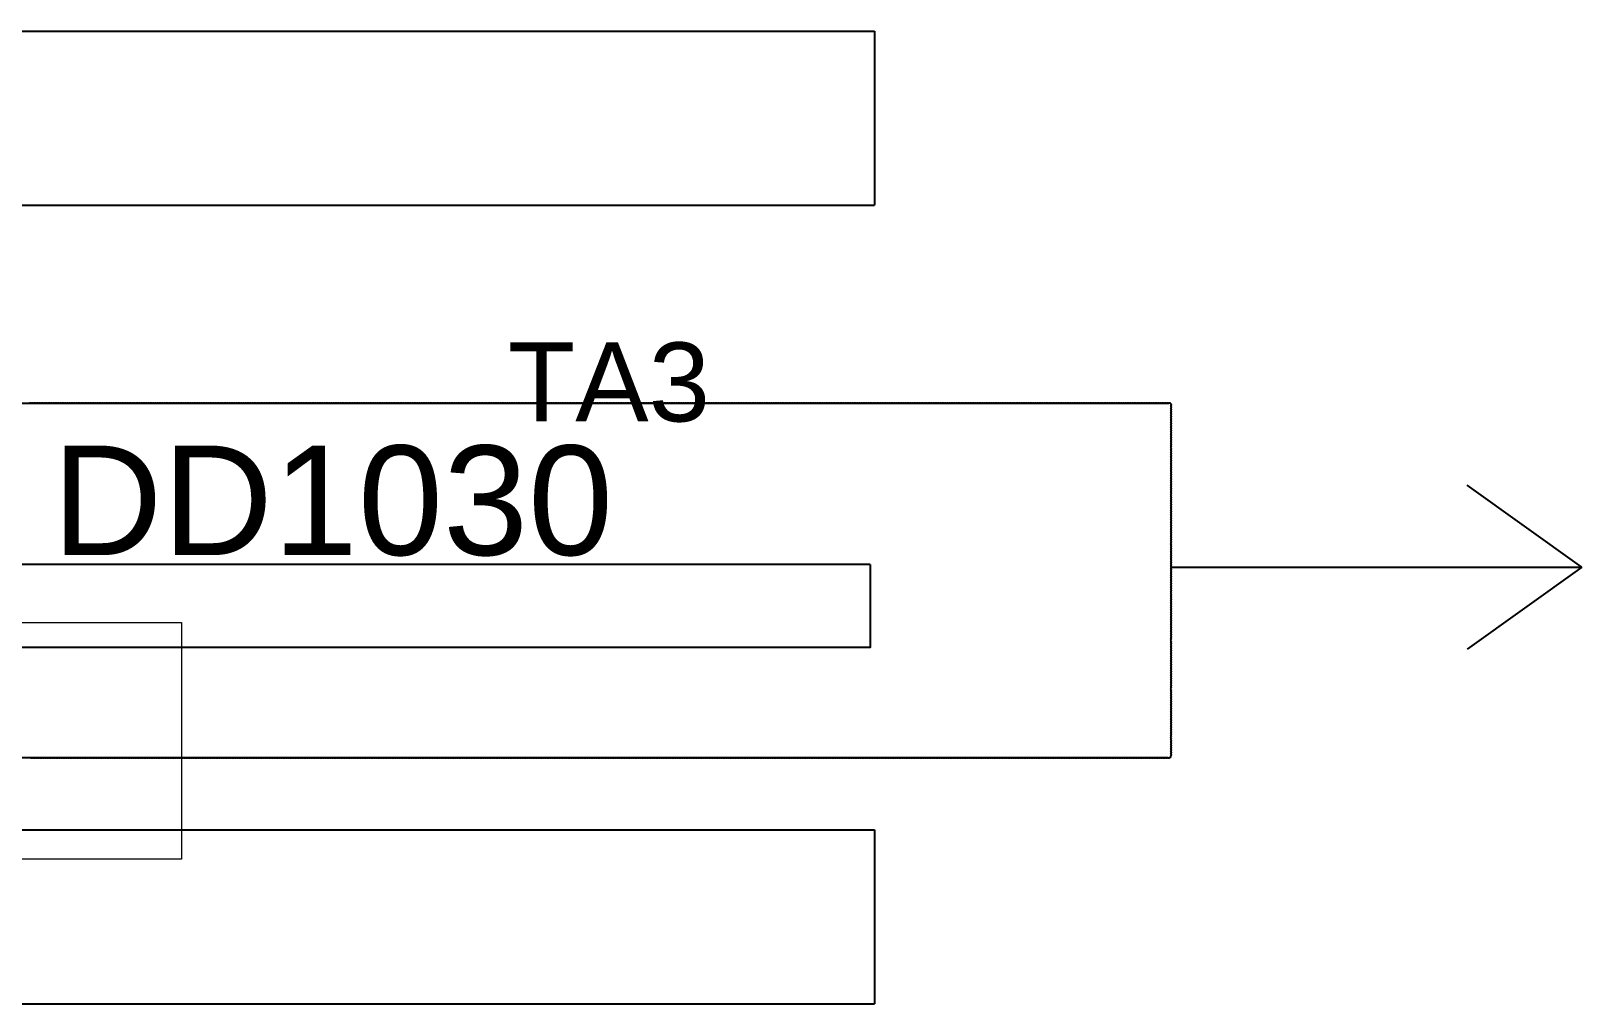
# Model space of a CAD drawing. Header units: millimetres. Extents: x 697 to 6293, y 537 to 2635.
# Drawn here: x 3801.8 to 4136.7, y 763.7 to 973.7 of the extents above; entities that cross this region are included whole.
import ezdxf
from ezdxf.enums import TextEntityAlignment as Align

# ---------------------------------------------------------------- set-up
doc = ezdxf.new("R2010")
doc.units = ezdxf.units.MM
doc.styles.get("Standard").update_dxf_attribs({"font": 'arial.ttf'})

# ---------------------------------------------------------------- blocks, each defined once
blk = doc.blocks.new('DD20313612')
at = {"color": 0, "linetype": 'Continuous', "lineweight": 0}
for p, q in [((0.4175, 0.164, 0.012), (0.4175, 0.129, 0.012)), ((0.4875, 0.164, 0.012), (0.4175, 0.164, 0.012)), ((0.4875, 0.129, 0.012), (0.4875, 0.164, 0.012)), ((0.4175, 0.129, 0.012), (0.4875, 0.129, 0.012)), ((0.595, 0.1065, 0.012), (0.31, 0.1065, 0.012)), ((0.31, 0.1065, 0.012), (0.31, 0.0165, 0.012)), ((0.595, 0.0165, 0.012), (0.595, 0.1065, 0.012)), ((0.31, 0.0165, 0.012), (0.595, 0.0165, 0.012))]:
    blk.add_line(p, q, dxfattribs=at)
for centre, start, end in [((0.411, 0.1465, 0.012), 0, 180), ((0.494, 0.1465, 0.012), 0, 180), ((0.411, 0.1465, 0.012), 180, 0), ((0.494, 0.1465, 0.012), 180, 0)]:
    blk.add_arc(centre, 0.00159, start, end, dxfattribs=at)
blk.add_attdef('A', text='', height=0.03).set_placement((0.14835, 0.19784, 0.015), align=Align.MIDDLE_CENTER)

msp = doc.modelspace()

# ---------------------------------------------------------------- linework, layer by layer
at = {"color": 6}
for p, q in [((3515.81, 973.66, 795065.39), (3983.95, 973.66, 795065.39)), ((3983.95, 973.66, 795065.39), (3983.95, 936.12, 795065.39)), ((3515.81, 936.12, 795065.39), (3983.95, 936.12, 795065.39)), ((3515.81, 801.28, 795065.39), (3983.95, 801.28, 795065.39)), ((3983.95, 801.28, 795065.39), (3983.95, 763.74, 795065.39)), ((3515.81, 763.74, 795065.39), (3983.95, 763.74, 795065.39))]:
    msp.add_line(p, q, dxfattribs=at)
for p, q in [((4047.35, 893.26), (2914.14, 893.26)), ((2914.14, 816.94), (4047.35, 816.94))]:
    msp.add_line(p, q)
at = {"color": 3}
for p, q in [((4136.68, 857.98), (4111.86, 875.68)), ((4048.04, 857.98), (4136.68, 857.98)), ((4136.68, 857.98), (4111.86, 840.28))]:
    msp.add_line(p, q, dxfattribs=at)
msp.add_lwpolyline([(3801.69, 816.94, 0.520567), (3802.19, 816.94, 0.520567), (3802.69, 816.94, 0.520567), (3803.19, 816.94, 0.520567), (3803.69, 816.94, 0.520567), (3804.19, 816.94, 0.520567), (3804.69, 816.94, 0.520567), (3805.19, 816.94, 0.520567), (3805.69, 816.94, 0.520567), (3806.19, 816.94, 0.520567), (3806.69, 816.94, 0.520567), (3807.19, 816.94, 0.520567), (3807.69, 816.94, 0.520567), (3808.19, 816.94, 0.520567), (3808.69, 816.94, 0.520567), (3809.19, 816.94, 0.520567), (3809.69, 816.94, 0.520567), (3810.19, 816.94, 0.520567), (3810.69, 816.94, 0.520567), (3811.19, 816.94, 0.520567), (3811.69, 816.94, 0.520567), (3812.19, 816.94, 0.520567), (3812.69, 816.94, 0.520567), (3813.19, 816.94, 0.520567), (3813.69, 816.94, 0.520567), (3814.19, 816.94, 0.520567), (3814.69, 816.94, 0.520567), (3815.19, 816.94, 0.520567), (3815.69, 816.94, 0.520567), (3816.19, 816.94, 0.520567), (3816.69, 816.94, 0.520567), (3817.19, 816.94, 0.520567), (3817.69, 816.94, 0.520567), (3818.19, 816.94, 0.520567), (3818.69, 816.94, 0.520567), (3819.19, 816.94, 0.520567), (3819.69, 816.94, 0.520567), (3820.19, 816.94, 0.520567), (3820.69, 816.94, 0.520567), (3821.19, 816.94, 0.520567), (3821.69, 816.94, 0.520567), (3822.19, 816.94, 0.520567), (3822.69, 816.94, 0.520567), (3823.19, 816.94, 0.520567), (3823.69, 816.94, 0.520567), (3824.19, 816.94, 0.520567), (3824.69, 816.94, 0.520567), (3825.19, 816.94, 0.520567), (3825.69, 816.94, 0.520567), (3826.19, 816.94, 0.520567), (3826.69, 816.94, 0.520567), (3827.19, 816.94, 0.520567), (3827.69, 816.94, 0.520567), (3828.19, 816.94, 0.520567), (3828.69, 816.94, 0.520567), (3829.19, 816.94, 0.520567), (3829.69, 816.94, 0.520567), (3830.19, 816.94, 0.520567), (3830.69, 816.94, 0.520567), (3831.19, 816.94, 0.520567), (3831.69, 816.94, 0.520567), (3832.19, 816.94, 0.520567), (3832.69, 816.94, 0.520567), (3833.19, 816.94, 0.520567), (3833.69, 816.94, 0.520567), (3834.19, 816.94, 0.520567), (3834.69, 816.94, 0.520567), (3835.19, 816.94, 0.520567), (3835.69, 816.94, 0.520567), (3836.19, 816.94, 0.520567), (3836.69, 816.94, 0.520567), (3837.19, 816.94, 0.520567), (3837.69, 816.94, 0.520567), (3838.19, 816.94, 0.520567), (3838.69, 816.94, 0.520567), (3839.19, 816.94, 0.520567), (3839.69, 816.94, 0.520567), (3840.19, 816.94, 0.520567), (3840.69, 816.94, 0.520567), (3841.19, 816.94, 0.520567), (3841.69, 816.94, 0.520567), (3842.19, 816.94, 0.520567), (3842.69, 816.94, 0.520567), (3843.19, 816.94, 0.520567), (3843.69, 816.94, 0.520567), (3844.19, 816.94, 0.520567), (3844.69, 816.94, 0.520567), (3845.19, 816.94, 0.520567), (3845.69, 816.94, 0.520567), (3846.19, 816.94, 0.520567), (3846.69, 816.94, 0.520567), (3847.19, 816.94, 0.520567), (3847.69, 816.94, 0.520567), (3848.19, 816.94, 0.520567), (3848.69, 816.94, 0.520567), (3849.19, 816.94, 0.520567), (3849.69, 816.94, 0.520567), (3850.19, 816.94, 0.520567), (3850.69, 816.94, 0.520567), (3851.19, 816.94, 0.520567), (3851.69, 816.94, 0.520567), (3852.19, 816.94, 0.520567), (3852.69, 816.94, 0.520567), (3853.19, 816.94, 0.520567), (3853.69, 816.94, 0.520567), (3854.19, 816.94, 0.520567), (3854.69, 816.94, 0.520567), (3855.19, 816.94, 0.520567), (3855.69, 816.94, 0.520567), (3856.19, 816.94, 0.520567), (3856.69, 816.94, 0.520567), (3857.19, 816.94, 0.520567), (3857.69, 816.94, 0.520567), (3858.19, 816.94, 0.520567), (3858.69, 816.94, 0.520567), (3859.19, 816.94, 0.520567), (3859.69, 816.94, 0.520567), (3860.19, 816.94, 0.520567), (3860.69, 816.94, 0.520567), (3861.19, 816.94, 0.520567), (3861.69, 816.94, 0.520567), (3862.19, 816.94, 0.520567), (3862.69, 816.94, 0.520567), (3863.19, 816.94, 0.520567), (3863.69, 816.94, 0.520567), (3864.19, 816.94, 0.520567), (3864.69, 816.94, 0.520567), (3865.19, 816.94, 0.520567), (3865.69, 816.94, 0.520567), (3866.19, 816.94, 0.520567), (3866.69, 816.94, 0.520567), (3867.19, 816.94, 0.520567), (3867.69, 816.94, 0.520567), (3868.19, 816.94, 0.520567), (3868.69, 816.94, 0.520567), (3869.19, 816.94, 0.520567), (3869.69, 816.94, 0.520567), (3870.19, 816.94, 0.520567), (3870.69, 816.94, 0.520567), (3871.19, 816.94, 0.520567), (3871.69, 816.94, 0.520567), (3872.19, 816.94, 0.520567), (3872.69, 816.94, 0.520567), (3873.19, 816.94, 0.520567), (3873.69, 816.94, 0.520567), (3874.19, 816.94, 0.520567), (3874.69, 816.94, 0.520567), (3875.19, 816.94, 0.520567), (3875.69, 816.94, 0.520567), (3876.19, 816.94, 0.520567), (3876.69, 816.94, 0.520567), (3877.19, 816.94, 0.520567), (3877.69, 816.94, 0.520567), (3878.19, 816.94, 0.520567), (3878.69, 816.94, 0.520567), (3879.19, 816.94, 0.520567), (3879.69, 816.94, 0.520567), (3880.19, 816.94, 0.520567), (3880.69, 816.94, 0.520567), (3881.19, 816.94, 0.520567), (3881.69, 816.94, 0.520567), (3882.19, 816.94, 0.520567), (3882.69, 816.94, 0.520567), (3883.19, 816.94, 0.520567), (3883.69, 816.94, 0.520567), (3884.19, 816.94, 0.520567), (3884.69, 816.94, 0.520567), (3885.19, 816.94, 0.520567), (3885.69, 816.94, 0.520567), (3886.19, 816.94, 0.520567), (3886.69, 816.94, 0.520567), (3887.19, 816.94, 0.520567), (3887.69, 816.94, 0.520567), (3888.19, 816.94, 0.520567), (3888.69, 816.94, 0.520567), (3889.19, 816.94, 0.520567), (3889.69, 816.94, 0.520567), (3890.19, 816.94, 0.520567), (3890.69, 816.94, 0.520567), (3891.19, 816.94, 0.520567), (3891.69, 816.94, 0.520567), (3892.19, 816.94, 0.520567), (3892.69, 816.94, 0.520567), (3893.19, 816.94, 0.520567), (3893.69, 816.94, 0.520567), (3894.19, 816.94, 0.520567), (3894.69, 816.94, 0.520567), (3895.19, 816.94, 0.520567), (3895.69, 816.94, 0.520567), (3896.19, 816.94, 0.520567), (3896.69, 816.94, 0.520567), (3897.19, 816.94, 0.520567), (3897.69, 816.94, 0.520567), (3898.19, 816.94, 0.520567), (3898.69, 816.94, 0.520567), (3899.19, 816.94, 0.520567), (3899.69, 816.94, 0.520567), (3900.19, 816.94, 0.520567), (3900.69, 816.94, 0.520567), (3901.19, 816.94, 0.520567), (3901.69, 816.94, 0.520567), (3902.19, 816.94, 0.520567), (3902.69, 816.94, 0.520567), (3903.19, 816.94, 0.520567), (3903.69, 816.94, 0.520567), (3904.19, 816.94, 0.520567), (3904.69, 816.94, 0.520567), (3905.19, 816.94, 0.520567), (3905.69, 816.94, 0.520567), (3906.19, 816.94, 0.520567), (3906.69, 816.94, 0.520567), (3907.19, 816.94, 0.520567), (3907.69, 816.94, 0.520567), (3908.19, 816.94, 0.520567), (3908.69, 816.94, 0.520567), (3909.19, 816.94, 0.520567), (3909.69, 816.94, 0.520567), (3910.19, 816.94, 0.520567), (3910.69, 816.94, 0.520567), (3911.19, 816.94, 0.520567), (3911.69, 816.94, 0.520567), (3912.19, 816.94, 0.520567), (3912.69, 816.94, 0.520567), (3913.19, 816.94, 0.520567), (3913.69, 816.94, 0.520567), (3914.19, 816.94, 0.520567), (3914.69, 816.94, 0.520567), (3915.19, 816.94, 0.520567), (3915.69, 816.94, 0.520567), (3916.19, 816.94, 0.520567), (3916.69, 816.94, 0.520567), (3917.19, 816.94, 0.520567), (3917.69, 816.94, 0.520567), (3918.19, 816.94, 0.520567), (3918.69, 816.94, 0.520567), (3919.19, 816.94, 0.520567), (3919.69, 816.94, 0.520567), (3920.19, 816.94, 0.520567), (3920.69, 816.94, 0.520567), (3921.19, 816.94, 0.520567), (3921.69, 816.94, 0.520567), (3922.19, 816.94, 0.520567), (3922.69, 816.94, 0.520567), (3923.19, 816.94, 0.520567), (3923.69, 816.94, 0.520567), (3924.19, 816.94, 0.520567), (3924.69, 816.94, 0.520567), (3925.19, 816.94, 0.520567), (3925.69, 816.94, 0.520567), (3926.19, 816.94, 0.520567), (3926.69, 816.94, 0.520567), (3927.19, 816.94, 0.520567), (3927.69, 816.94, 0.520567), (3928.19, 816.94, 0.520567), (3928.69, 816.94, 0.520567), (3929.19, 816.94, 0.520567), (3929.69, 816.94, 0.520567), (3930.19, 816.94, 0.520567), (3930.69, 816.94, 0.520567), (3931.19, 816.94, 0.520567), (3931.69, 816.94, 0.520567), (3932.19, 816.94, 0.520567), (3932.69, 816.94, 0.520567), (3933.19, 816.94, 0.520567), (3933.69, 816.94, 0.520567), (3934.19, 816.94, 0.520567), (3934.69, 816.94, 0.520567), (3935.19, 816.94, 0.520567), (3935.69, 816.94, 0.520567), (3936.19, 816.94, 0.520567), (3936.69, 816.94, 0.520567), (3937.19, 816.94, 0.520567), (3937.69, 816.94, 0.520567), (3938.19, 816.94, 0.520567), (3938.69, 816.94, 0.520567), (3939.19, 816.94, 0.520567), (3939.69, 816.94, 0.520567), (3940.19, 816.94, 0.520567), (3940.69, 816.94, 0.520567), (3941.19, 816.94, 0.520567), (3941.69, 816.94, 0.520567), (3942.19, 816.94, 0.520567), (3942.69, 816.94, 0.520567), (3943.19, 816.94, 0.520567), (3943.69, 816.94, 0.520567), (3944.19, 816.94, 0.520567), (3944.69, 816.94, 0.520567), (3945.19, 816.94, 0.520567), (3945.69, 816.94, 0.520567), (3946.19, 816.94, 0.520567), (3946.69, 816.94, 0.520567), (3947.19, 816.94, 0.520567), (3947.69, 816.94, 0.520567), (3948.19, 816.94, 0.520567), (3948.69, 816.94, 0.520567), (3949.19, 816.94, 0.520567), (3949.69, 816.94, 0.520567), (3950.19, 816.94, 0.520567), (3950.69, 816.94, 0.520567), (3951.19, 816.94, 0.520567), (3951.69, 816.94, 0.520567), (3952.19, 816.94, 0.520567), (3952.69, 816.94, 0.520567), (3953.19, 816.94, 0.520567), (3953.69, 816.94, 0.520567), (3954.19, 816.94, 0.520567), (3954.69, 816.94, 0.520567), (3955.19, 816.94, 0.520567), (3955.69, 816.94, 0.520567), (3956.19, 816.94, 0.520567), (3956.69, 816.94, 0.520567), (3957.19, 816.94, 0.520567), (3957.69, 816.94, 0.520567), (3958.19, 816.94, 0.520567), (3958.69, 816.94, 0.520567), (3959.19, 816.94, 0.520567), (3959.69, 816.94, 0.520567), (3960.19, 816.94, 0.520567), (3960.69, 816.94, 0.520567), (3961.19, 816.94, 0.520567), (3961.69, 816.94, 0.520567), (3962.19, 816.94, 0.520567), (3962.69, 816.94, 0.520567), (3963.19, 816.94, 0.520567), (3963.69, 816.94, 0.520567), (3964.19, 816.94, 0.520567), (3964.69, 816.94, 0.520567), (3965.19, 816.94, 0.520567), (3965.69, 816.94, 0.520567), (3966.19, 816.94, 0.520567), (3966.69, 816.94, 0.520567), (3967.19, 816.94, 0.520567), (3967.69, 816.94, 0.520567), (3968.19, 816.94, 0.520567), (3968.69, 816.94, 0.520567), (3969.19, 816.94, 0.520567), (3969.69, 816.94, 0.520567), (3970.19, 816.94, 0.520567), (3970.69, 816.94, 0.520567), (3971.19, 816.94, 0.520567), (3971.69, 816.94, 0.520567), (3972.19, 816.94, 0.520567), (3972.69, 816.94, 0.520567), (3973.19, 816.94, 0.520567), (3973.69, 816.94, 0.520567), (3974.19, 816.94, 0.520567), (3974.69, 816.94, 0.520567), (3975.19, 816.94, 0.520567), (3975.69, 816.94, 0.520567), (3976.19, 816.94, 0.520567), (3976.69, 816.94, 0.520567), (3977.19, 816.94, 0.520567), (3977.69, 816.94, 0.520567), (3978.19, 816.94, 0.520567), (3978.69, 816.94, 0.520567), (3979.19, 816.94, 0.520567), (3979.69, 816.94, 0.520567), (3980.19, 816.94, 0.520567), (3980.69, 816.94, 0.520567), (3981.19, 816.94, 0.520567), (3981.69, 816.94, 0.520567), (3982.19, 816.94, 0.520567), (3982.69, 816.94, 0.520567), (3983.19, 816.94, 0.520567), (3983.69, 816.94, 0.520567), (3984.19, 816.94, 0.520567), (3984.69, 816.94, 0.520567), (3985.19, 816.94, 0.520567), (3985.69, 816.94, 0.520567), (3986.19, 816.94, 0.520567), (3986.69, 816.94, 0.520567), (3987.19, 816.94, 0.520567), (3987.69, 816.94, 0.520567), (3988.19, 816.94, 0.520567), (3988.69, 816.94, 0.520567), (3989.19, 816.94, 0.520567), (3989.69, 816.94, 0.520567), (3990.19, 816.94, 0.520567), (3990.69, 816.94, 0.520567), (3991.19, 816.94, 0.520567), (3991.69, 816.94, 0.520567), (3992.19, 816.94, 0.520567), (3992.69, 816.94, 0.520567), (3993.19, 816.94, 0.520567), (3993.69, 816.94, 0.520567), (3994.19, 816.94, 0.520567), (3994.69, 816.94, 0.520567), (3995.19, 816.94, 0.520567), (3995.69, 816.94, 0.520567), (3996.19, 816.94, 0.520567), (3996.69, 816.94, 0.520567), (3997.19, 816.94, 0.520567), (3997.69, 816.94, 0.520567), (3998.19, 816.94, 0.520567), (3998.69, 816.94, 0.520567), (3999.19, 816.94, 0.520567), (3999.69, 816.94, 0.520567), (4000.19, 816.94, 0.520567), (4000.69, 816.94, 0.520567), (4001.19, 816.94, 0.520567), (4001.69, 816.94, 0.520567), (4002.19, 816.94, 0.520567), (4002.69, 816.94, 0.520567), (4003.19, 816.94, 0.520567), (4003.69, 816.94, 0.520567), (4004.19, 816.94, 0.520567), (4004.69, 816.94, 0.520567), (4005.19, 816.94, 0.520567), (4005.69, 816.94, 0.520567), (4006.19, 816.94, 0.520567), (4006.69, 816.94, 0.520567), (4007.19, 816.94, 0.520567), (4007.69, 816.94, 0.520567), (4008.19, 816.94, 0.520567), (4008.69, 816.94, 0.520567), (4009.19, 816.94, 0.520567), (4009.69, 816.94, 0.520567), (4010.19, 816.94, 0.520567), (4010.69, 816.94, 0.520567), (4011.19, 816.94, 0.520567), (4011.69, 816.94, 0.520567), (4012.19, 816.94, 0.520567), (4012.69, 816.94, 0.520567), (4013.19, 816.94, 0.520567), (4013.69, 816.94, 0.520567), (4014.19, 816.94, 0.520567), (4014.69, 816.94, 0.520567), (4015.19, 816.94, 0.520567), (4015.69, 816.94, 0.520567), (4016.19, 816.94, 0.520567), (4016.69, 816.94, 0.520567), (4017.19, 816.94, 0.520567), (4017.69, 816.94, 0.520567), (4018.19, 816.94, 0.520567), (4018.69, 816.94, 0.520567), (4019.19, 816.94, 0.520567), (4019.69, 816.94, 0.520567), (4020.19, 816.94, 0.520567), (4020.69, 816.94, 0.520567), (4021.19, 816.94, 0.520567), (4021.69, 816.94, 0.520567), (4022.19, 816.94, 0.520567), (4022.69, 816.94, 0.520567), (4023.19, 816.94, 0.520567), (4023.69, 816.94, 0.520567), (4024.19, 816.94, 0.520567), (4024.69, 816.94, 0.520567), (4025.19, 816.94, 0.520567), (4025.69, 816.94, 0.520567), (4026.19, 816.94, 0.520567), (4026.69, 816.94, 0.520567), (4027.19, 816.94, 0.520567), (4027.69, 816.94, 0.520567), (4028.19, 816.94, 0.520567), (4028.69, 816.94, 0.520567), (4029.19, 816.94, 0.520567), (4029.69, 816.94, 0.520567), (4030.19, 816.94, 0.520567), (4030.69, 816.94, 0.520567), (4031.19, 816.94, 0.520567), (4031.69, 816.94, 0.520567), (4032.19, 816.94, 0.520567), (4032.69, 816.94, 0.520567), (4033.19, 816.94, 0.520567), (4033.69, 816.94, 0.520567), (4034.19, 816.94, 0.520567), (4034.69, 816.94, 0.520567), (4035.19, 816.94, 0.520567), (4035.69, 816.94, 0.520567), (4036.19, 816.94, 0.520567), (4036.69, 816.94, 0.520567), (4037.19, 816.94, 0.520567), (4037.69, 816.94, 0.520567), (4038.19, 816.94, 0.520567), (4038.69, 816.94, 0.520567), (4039.19, 816.94, 0.520567), (4039.69, 816.94, 0.520567), (4040.19, 816.94, 0.520567), (4040.69, 816.94, 0.520567), (4041.19, 816.94, 0.520567), (4041.69, 816.94, 0.520567), (4042.19, 816.94, 0.520567), (4042.69, 816.94, 0.520567), (4043.19, 816.94, 0.520567), (4043.69, 816.94, 0.520567), (4044.19, 816.94, 0.520567), (4044.69, 816.94, 0.520567), (4045.19, 816.94, 0.520567), (4045.69, 816.94, 0.520567), (4046.19, 816.94, 0.520567), (4046.69, 816.94, 0.520567), (4047.19, 816.94, 0.520567), (4047.69, 816.94, 0.520567), (4047.91, 817.23, 0.520567), (4047.91, 817.73, 0.520567), (4047.91, 818.23, 0.520567), (4047.91, 818.73, 0.520567), (4047.91, 819.23, 0.520567), (4047.91, 819.73, 0.520567), (4047.91, 820.23, 0.520567), (4047.91, 820.73, 0.520567), (4047.91, 821.23, 0.520567), (4047.91, 821.73, 0.520567), (4047.91, 822.23, 0.520567), (4047.91, 822.73, 0.520567), (4047.91, 823.23, 0.520567), (4047.91, 823.73, 0.520567), (4047.91, 824.23, 0.520567), (4047.91, 824.73, 0.520567), (4047.91, 825.23, 0.520567), (4047.91, 825.73, 0.520567), (4047.91, 826.23, 0.520567), (4047.91, 826.73, 0.520567), (4047.91, 827.23, 0.520567), (4047.91, 827.73, 0.520567), (4047.91, 828.23, 0.520567), (4047.91, 828.73, 0.520567), (4047.91, 829.23, 0.520567), (4047.91, 829.73, 0.520567), (4047.91, 830.23, 0.520567), (4047.91, 830.73, 0.520567), (4047.91, 831.23, 0.520567), (4047.91, 831.73, 0.520567), (4047.91, 832.23, 0.520567), (4047.91, 832.73, 0.520567), (4047.91, 833.23, 0.520567), (4047.91, 833.73, 0.520567), (4047.91, 834.23, 0.520567), (4047.91, 834.73, 0.520567), (4047.91, 835.23, 0.520567), (4047.91, 835.73, 0.520567), (4047.91, 836.23, 0.520567), (4047.91, 836.73, 0.520567), (4047.91, 837.23, 0.520567), (4047.91, 837.73, 0.520567), (4047.91, 838.23, 0.520567), (4047.91, 838.73, 0.520567), (4047.91, 839.23, 0.520567), (4047.91, 839.73, 0.520567), (4047.91, 840.23, 0.520567), (4047.91, 840.73, 0.520567), (4047.91, 841.23, 0.520567), (4047.91, 841.73, 0.520567), (4047.91, 842.23, 0.520567), (4047.91, 842.73, 0.520567), (4047.91, 843.23, 0.520567), (4047.91, 843.73, 0.520567), (4047.91, 844.23, 0.520567), (4047.91, 844.73, 0.520567), (4047.91, 845.23, 0.520567), (4047.91, 845.73, 0.520567), (4047.91, 846.23, 0.520567), (4047.91, 846.73, 0.520567), (4047.91, 847.23, 0.520567), (4047.91, 847.73, 0.520567), (4047.91, 848.23, 0.520567), (4047.91, 848.73, 0.520567), (4047.91, 849.23, 0.520567), (4047.91, 849.73, 0.520567), (4047.91, 850.23, 0.520567), (4047.91, 850.73, 0.520567), (4047.91, 851.23, 0.520567), (4047.91, 851.73, 0.520567), (4047.91, 852.23, 0.520567), (4047.91, 852.73, 0.520567), (4047.91, 853.23, 0.520567), (4047.91, 853.73, 0.520567), (4047.91, 854.23, 0.520567), (4047.91, 854.73, 0.520567), (4047.91, 855.23, 0.520567), (4047.91, 855.73, 0.520567), (4047.91, 856.23, 0.520567), (4047.91, 856.73, 0.520567), (4047.91, 857.23, 0.520567), (4047.91, 857.73, 0.520567), (4047.91, 858.23, 0.520567), (4047.91, 858.73, 0.520567), (4047.91, 859.23, 0.520567), (4047.91, 859.73, 0.520567), (4047.91, 860.23, 0.520567), (4047.91, 860.73, 0.520567), (4047.91, 861.23, 0.520567), (4047.91, 861.73, 0.520567), (4047.91, 862.23, 0.520567), (4047.91, 862.73, 0.520567), (4047.91, 863.23, 0.520567), (4047.91, 863.73, 0.520567), (4047.91, 864.23, 0.520567), (4047.91, 864.73, 0.520567), (4047.91, 865.23, 0.520567), (4047.91, 865.73, 0.520567), (4047.91, 866.23, 0.520567), (4047.91, 866.73, 0.520567), (4047.91, 867.23, 0.520567), (4047.91, 867.73, 0.520567), (4047.91, 868.23, 0.520567), (4047.91, 868.73, 0.520567), (4047.91, 869.23, 0.520567), (4047.91, 869.73, 0.520567), (4047.91, 870.23, 0.520567), (4047.91, 870.73, 0.520567), (4047.91, 871.23, 0.520567), (4047.91, 871.73, 0.520567), (4047.91, 872.23, 0.520567), (4047.91, 872.73, 0.520567), (4047.91, 873.23, 0.520567), (4047.91, 873.73, 0.520567), (4047.91, 874.23, 0.520567), (4047.91, 874.73, 0.520567), (4047.91, 875.23, 0.520567), (4047.91, 875.73, 0.520567), (4047.91, 876.23, 0.520567), (4047.91, 876.73, 0.520567), (4047.91, 877.23, 0.520567), (4047.91, 877.73, 0.520567), (4047.91, 878.23, 0.520567), (4047.91, 878.73, 0.520567), (4047.91, 879.23, 0.520567), (4047.91, 879.73, 0.520567), (4047.91, 880.23, 0.520567), (4047.91, 880.73, 0.520567), (4047.91, 881.23, 0.520567), (4047.91, 881.73, 0.520567), (4047.91, 882.23, 0.520567), (4047.91, 882.73, 0.520567), (4047.91, 883.23, 0.520567), (4047.91, 883.73, 0.520567), (4047.91, 884.23, 0.520567), (4047.91, 884.73, 0.520567), (4047.91, 885.23, 0.520567), (4047.91, 885.73, 0.520567), (4047.91, 886.23, 0.520567), (4047.91, 886.73, 0.520567), (4047.91, 887.23, 0.520567), (4047.91, 887.73, 0.520567), (4047.91, 888.23, 0.520567), (4047.91, 888.73, 0.520567), (4047.91, 889.23, 0.520567), (4047.91, 889.73, 0.520567), (4047.91, 890.23, 0.520567), (4047.91, 890.73, 0.520567), (4047.91, 891.23, 0.520567), (4047.91, 891.73, 0.520567), (4047.91, 892.23, 0.520567), (4047.91, 892.73, 0.520567), (4047.91, 893.23, 0.520567), (4047.44, 893.26, 0.520567), (4046.94, 893.26, 0.520567), (4046.44, 893.26, 0.520567), (4045.94, 893.26, 0.520567), (4045.44, 893.26, 0.520567), (4044.94, 893.26, 0.520567), (4044.44, 893.26, 0.520567), (4043.94, 893.26, 0.520567), (4043.44, 893.26, 0.520567), (4042.94, 893.26, 0.520567), (4042.44, 893.26, 0.520567), (4041.94, 893.26, 0.520567), (4041.44, 893.26, 0.520567), (4040.94, 893.26, 0.520567), (4040.44, 893.26, 0.520567), (4039.94, 893.26, 0.520567), (4039.44, 893.26, 0.520567), (4038.94, 893.26, 0.520567), (4038.44, 893.26, 0.520567), (4037.94, 893.26, 0.520567), (4037.44, 893.26, 0.520567), (4036.94, 893.26, 0.520567), (4036.44, 893.26, 0.520567), (4035.94, 893.26, 0.520567), (4035.44, 893.26, 0.520567), (4034.94, 893.26, 0.520567), (4034.44, 893.26, 0.520567), (4033.94, 893.26, 0.520567), (4033.44, 893.26, 0.520567), (4032.94, 893.26, 0.520567), (4032.44, 893.26, 0.520567), (4031.94, 893.26, 0.520567), (4031.44, 893.26, 0.520567), (4030.94, 893.26, 0.520567), (4030.44, 893.26, 0.520567), (4029.94, 893.26, 0.520567), (4029.44, 893.26, 0.520567), (4028.94, 893.26, 0.520567), (4028.44, 893.26, 0.520567), (4027.94, 893.26, 0.520567), (4027.44, 893.26, 0.520567), (4026.94, 893.26, 0.520567), (4026.44, 893.26, 0.520567), (4025.94, 893.26, 0.520567), (4025.44, 893.26, 0.520567), (4024.94, 893.26, 0.520567), (4024.44, 893.26, 0.520567), (4023.94, 893.26, 0.520567), (4023.44, 893.26, 0.520567), (4022.94, 893.26, 0.520567), (4022.44, 893.26, 0.520567), (4021.94, 893.26, 0.520567), (4021.44, 893.26, 0.520567), (4020.94, 893.26, 0.520567), (4020.44, 893.26, 0.520567), (4019.94, 893.26, 0.520567), (4019.44, 893.26, 0.520567), (4018.94, 893.26, 0.520567), (4018.44, 893.26, 0.520567), (4017.94, 893.26, 0.520567), (4017.44, 893.26, 0.520567), (4016.94, 893.26, 0.520567), (4016.44, 893.26, 0.520567), (4015.94, 893.26, 0.520567), (4015.44, 893.26, 0.520567), (4014.94, 893.26, 0.520567), (4014.44, 893.26, 0.520567), (4013.94, 893.26, 0.520567), (4013.44, 893.26, 0.520567), (4012.94, 893.26, 0.520567), (4012.44, 893.26, 0.520567), (4011.94, 893.26, 0.520567), (4011.44, 893.26, 0.520567), (4010.94, 893.26, 0.520567), (4010.44, 893.26, 0.520567), (4009.94, 893.26, 0.520567), (4009.44, 893.26, 0.520567), (4008.94, 893.26, 0.520567), (4008.44, 893.26, 0.520567), (4007.94, 893.26, 0.520567), (4007.44, 893.26, 0.520567), (4006.94, 893.26, 0.520567), (4006.44, 893.26, 0.520567), (4005.94, 893.26, 0.520567), (4005.44, 893.26, 0.520567), (4004.94, 893.26, 0.520567), (4004.44, 893.26, 0.520567), (4003.94, 893.26, 0.520567), (4003.44, 893.26, 0.520567), (4002.94, 893.26, 0.520567), (4002.44, 893.26, 0.520567), (4001.94, 893.26, 0.520567), (4001.44, 893.26, 0.520567), (4000.94, 893.26, 0.520567), (4000.44, 893.26, 0.520567), (3999.94, 893.26, 0.520567), (3999.44, 893.26, 0.520567), (3998.94, 893.26, 0.520567), (3998.44, 893.26, 0.520567), (3997.94, 893.26, 0.520567), (3997.44, 893.26, 0.520567), (3996.94, 893.26, 0.520567), (3996.44, 893.26, 0.520567), (3995.94, 893.26, 0.520567), (3995.44, 893.26, 0.520567), (3994.94, 893.26, 0.520567), (3994.44, 893.26, 0.520567), (3993.94, 893.26, 0.520567), (3993.44, 893.26, 0.520567), (3992.94, 893.26, 0.520567), (3992.44, 893.26, 0.520567), (3991.94, 893.26, 0.520567), (3991.44, 893.26, 0.520567), (3990.94, 893.26, 0.520567), (3990.44, 893.26, 0.520567), (3989.94, 893.26, 0.520567), (3989.44, 893.26, 0.520567), (3988.94, 893.26, 0.520567), (3988.44, 893.26, 0.520567), (3987.94, 893.26, 0.520567), (3987.44, 893.26, 0.520567), (3986.94, 893.26, 0.520567), (3986.44, 893.26, 0.520567), (3985.94, 893.26, 0.520567), (3985.44, 893.26, 0.520567), (3984.94, 893.26, 0.520567), (3984.44, 893.26, 0.520567), (3983.94, 893.26, 0.520567), (3983.44, 893.26, 0.520567), (3982.94, 893.26, 0.520567), (3982.44, 893.26, 0.520567), (3981.94, 893.26, 0.520567), (3981.44, 893.26, 0.520567), (3980.94, 893.26, 0.520567), (3980.44, 893.26, 0.520567), (3979.94, 893.26, 0.520567), (3979.44, 893.26, 0.520567), (3978.94, 893.26, 0.520567), (3978.44, 893.26, 0.520567), (3977.94, 893.26, 0.520567), (3977.44, 893.26, 0.520567), (3976.94, 893.26, 0.520567), (3976.44, 893.26, 0.520567), (3975.94, 893.26, 0.520567), (3975.44, 893.26, 0.520567), (3974.94, 893.26, 0.520567), (3974.44, 893.26, 0.520567), (3973.94, 893.26, 0.520567), (3973.44, 893.26, 0.520567), (3972.94, 893.26, 0.520567), (3972.44, 893.26, 0.520567), (3971.94, 893.26, 0.520567), (3971.44, 893.26, 0.520567), (3970.94, 893.26, 0.520567), (3970.44, 893.26, 0.520567), (3969.94, 893.26, 0.520567), (3969.44, 893.26, 0.520567), (3968.94, 893.26, 0.520567), (3968.44, 893.26, 0.520567), (3967.94, 893.26, 0.520567), (3967.44, 893.26, 0.520567), (3966.94, 893.26, 0.520567), (3966.44, 893.26, 0.520567), (3965.94, 893.26, 0.520567), (3965.44, 893.26, 0.520567), (3964.94, 893.26, 0.520567), (3964.44, 893.26, 0.520567), (3963.94, 893.26, 0.520567), (3963.44, 893.26, 0.520567), (3962.94, 893.26, 0.520567), (3962.44, 893.26, 0.520567), (3961.94, 893.26, 0.520567), (3961.44, 893.26, 0.520567), (3960.94, 893.26, 0.520567), (3960.44, 893.26, 0.520567), (3959.94, 893.26, 0.520567), (3959.44, 893.26, 0.520567), (3958.94, 893.26, 0.520567), (3958.44, 893.26, 0.520567), (3957.94, 893.26, 0.520567), (3957.44, 893.26, 0.520567), (3956.94, 893.26, 0.520567), (3956.44, 893.26, 0.520567), (3955.94, 893.26, 0.520567), (3955.44, 893.26, 0.520567), (3954.94, 893.26, 0.520567), (3954.44, 893.26, 0.520567), (3953.94, 893.26, 0.520567), (3953.44, 893.26, 0.520567), (3952.94, 893.26, 0.520567), (3952.44, 893.26, 0.520567), (3951.94, 893.26, 0.520567), (3951.44, 893.26, 0.520567), (3950.94, 893.26, 0.520567), (3950.44, 893.26, 0.520567), (3949.94, 893.26, 0.520567), (3949.44, 893.26, 0.520567), (3948.94, 893.26, 0.520567), (3948.44, 893.26, 0.520567), (3947.94, 893.26, 0.520567), (3947.44, 893.26, 0.520567), (3946.94, 893.26, 0.520567), (3946.44, 893.26, 0.520567), (3945.94, 893.26, 0.520567), (3945.44, 893.26, 0.520567), (3944.94, 893.26, 0.520567), (3944.44, 893.26, 0.520567), (3943.94, 893.26, 0.520567), (3943.44, 893.26, 0.520567), (3942.94, 893.26, 0.520567), (3942.44, 893.26, 0.520567), (3941.94, 893.26, 0.520567), (3941.44, 893.26, 0.520567), (3940.94, 893.26, 0.520567), (3940.44, 893.26, 0.520567), (3939.94, 893.26, 0.520567), (3939.44, 893.26, 0.520567), (3938.94, 893.26, 0.520567), (3938.44, 893.26, 0.520567), (3937.94, 893.26, 0.520567), (3937.44, 893.26, 0.520567), (3936.94, 893.26, 0.520567), (3936.44, 893.26, 0.520567), (3935.94, 893.26, 0.520567), (3935.44, 893.26, 0.520567), (3934.94, 893.26, 0.520567), (3934.44, 893.26, 0.520567), (3933.94, 893.26, 0.520567), (3933.44, 893.26, 0.520567), (3932.94, 893.26, 0.520567), (3932.44, 893.26, 0.520567), (3931.94, 893.26, 0.520567), (3931.44, 893.26, 0.520567), (3930.94, 893.26, 0.520567), (3930.44, 893.26, 0.520567), (3929.94, 893.26, 0.520567), (3929.44, 893.26, 0.520567), (3928.94, 893.26, 0.520567), (3928.44, 893.26, 0.520567), (3927.94, 893.26, 0.520567), (3927.44, 893.26, 0.520567), (3926.94, 893.26, 0.520567), (3926.44, 893.26, 0.520567), (3925.94, 893.26, 0.520567), (3925.44, 893.26, 0.520567), (3924.94, 893.26, 0.520567), (3924.44, 893.26, 0.520567), (3923.94, 893.26, 0.520567), (3923.44, 893.26, 0.520567), (3922.94, 893.26, 0.520567), (3922.44, 893.26, 0.520567), (3921.94, 893.26, 0.520567), (3921.44, 893.26, 0.520567), (3920.94, 893.26, 0.520567), (3920.44, 893.26, 0.520567), (3919.94, 893.26, 0.520567), (3919.44, 893.26, 0.520567), (3918.94, 893.26, 0.520567), (3918.44, 893.26, 0.520567), (3917.94, 893.26, 0.520567), (3917.44, 893.26, 0.520567), (3916.94, 893.26, 0.520567), (3916.44, 893.26, 0.520567), (3915.94, 893.26, 0.520567), (3915.44, 893.26, 0.520567), (3914.94, 893.26, 0.520567), (3914.44, 893.26, 0.520567), (3913.94, 893.26, 0.520567), (3913.44, 893.26, 0.520567), (3912.94, 893.26, 0.520567), (3912.44, 893.26, 0.520567), (3911.94, 893.26, 0.520567), (3911.44, 893.26, 0.520567), (3910.94, 893.26, 0.520567), (3910.44, 893.26, 0.520567), (3909.94, 893.26, 0.520567), (3909.44, 893.26, 0.520567), (3908.94, 893.26, 0.520567), (3908.44, 893.26, 0.520567), (3907.94, 893.26, 0.520567), (3907.44, 893.26, 0.520567), (3906.94, 893.26, 0.520567), (3906.44, 893.26, 0.520567), (3905.94, 893.26, 0.520567), (3905.44, 893.26, 0.520567), (3904.94, 893.26, 0.520567), (3904.44, 893.26, 0.520567), (3903.94, 893.26, 0.520567), (3903.44, 893.26, 0.520567), (3902.94, 893.26, 0.520567), (3902.44, 893.26, 0.520567), (3901.94, 893.26, 0.520567), (3901.44, 893.26, 0.520567), (3900.94, 893.26, 0.520567), (3900.44, 893.26, 0.520567), (3899.94, 893.26, 0.520567), (3899.44, 893.26, 0.520567), (3898.94, 893.26, 0.520567), (3898.44, 893.26, 0.520567), (3897.94, 893.26, 0.520567), (3897.44, 893.26, 0.520567), (3896.94, 893.26, 0.520567), (3896.44, 893.26, 0.520567), (3895.94, 893.26, 0.520567), (3895.44, 893.26, 0.520567), (3894.94, 893.26, 0.520567), (3894.44, 893.26, 0.520567), (3893.94, 893.26, 0.520567), (3893.44, 893.26, 0.520567), (3892.94, 893.26, 0.520567), (3892.44, 893.26, 0.520567), (3891.94, 893.26, 0.520567), (3891.44, 893.26, 0.520567), (3890.94, 893.26, 0.520567), (3890.44, 893.26, 0.520567), (3889.94, 893.26, 0.520567), (3889.44, 893.26, 0.520567), (3888.94, 893.26, 0.520567), (3888.44, 893.26, 0.520567), (3887.94, 893.26, 0.520567), (3887.44, 893.26, 0.520567), (3886.94, 893.26, 0.520567), (3886.44, 893.26, 0.520567), (3885.94, 893.26, 0.520567), (3885.44, 893.26, 0.520567), (3884.94, 893.26, 0.520567), (3884.44, 893.26, 0.520567), (3883.94, 893.26, 0.520567), (3883.44, 893.26, 0.520567), (3882.94, 893.26, 0.520567), (3882.44, 893.26, 0.520567), (3881.94, 893.26, 0.520567), (3881.44, 893.26, 0.520567), (3880.94, 893.26, 0.520567), (3880.44, 893.26, 0.520567), (3879.94, 893.26, 0.520567), (3879.44, 893.26, 0.520567), (3878.94, 893.26, 0.520567), (3878.44, 893.26, 0.520567), (3877.94, 893.26, 0.520567), (3877.44, 893.26, 0.520567), (3876.94, 893.26, 0.520567), (3876.44, 893.26, 0.520567), (3875.94, 893.26, 0.520567), (3875.44, 893.26, 0.520567), (3874.94, 893.26, 0.520567), (3874.44, 893.26, 0.520567), (3873.94, 893.26, 0.520567), (3873.44, 893.26, 0.520567), (3872.94, 893.26, 0.520567), (3872.44, 893.26, 0.520567), (3871.94, 893.26, 0.520567), (3871.44, 893.26, 0.520567), (3870.94, 893.26, 0.520567), (3870.44, 893.26, 0.520567), (3869.94, 893.26, 0.520567), (3869.44, 893.26, 0.520567), (3868.94, 893.26, 0.520567), (3868.44, 893.26, 0.520567), (3867.94, 893.26, 0.520567), (3867.44, 893.26, 0.520567), (3866.94, 893.26, 0.520567), (3866.44, 893.26, 0.520567), (3865.94, 893.26, 0.520567), (3865.44, 893.26, 0.520567), (3864.94, 893.26, 0.520567), (3864.44, 893.26, 0.520567), (3863.94, 893.26, 0.520567), (3863.44, 893.26, 0.520567), (3862.94, 893.26, 0.520567), (3862.44, 893.26, 0.520567), (3861.94, 893.26, 0.520567), (3861.44, 893.26, 0.520567), (3860.94, 893.26, 0.520567), (3860.44, 893.26, 0.520567), (3859.94, 893.26, 0.520567), (3859.44, 893.26, 0.520567), (3858.94, 893.26, 0.520567), (3858.44, 893.26, 0.520567), (3857.94, 893.26, 0.520567), (3857.44, 893.26, 0.520567), (3856.94, 893.26, 0.520567), (3856.44, 893.26, 0.520567), (3855.94, 893.26, 0.520567), (3855.44, 893.26, 0.520567), (3854.94, 893.26, 0.520567), (3854.44, 893.26, 0.520567), (3853.94, 893.26, 0.520567), (3853.44, 893.26, 0.520567), (3852.94, 893.26, 0.520567), (3852.44, 893.26, 0.520567), (3851.94, 893.26, 0.520567), (3851.44, 893.26, 0.520567), (3850.94, 893.26, 0.520567), (3850.44, 893.26, 0.520567), (3849.94, 893.26, 0.520567), (3849.44, 893.26, 0.520567), (3848.94, 893.26, 0.520567), (3848.44, 893.26, 0.520567), (3847.94, 893.26, 0.520567), (3847.44, 893.26, 0.520567), (3846.94, 893.26, 0.520567), (3846.44, 893.26, 0.520567), (3845.94, 893.26, 0.520567), (3845.44, 893.26, 0.520567), (3844.94, 893.26, 0.520567), (3844.44, 893.26, 0.520567), (3843.94, 893.26, 0.520567), (3843.44, 893.26, 0.520567), (3842.94, 893.26, 0.520567), (3842.44, 893.26, 0.520567), (3841.94, 893.26, 0.520567), (3841.44, 893.26, 0.520567), (3840.94, 893.26, 0.520567), (3840.44, 893.26, 0.520567), (3839.94, 893.26, 0.520567), (3839.44, 893.26, 0.520567), (3838.94, 893.26, 0.520567), (3838.44, 893.26, 0.520567), (3837.94, 893.26, 0.520567), (3837.44, 893.26, 0.520567), (3836.94, 893.26, 0.520567), (3836.44, 893.26, 0.520567), (3835.94, 893.26, 0.520567), (3835.44, 893.26, 0.520567), (3834.94, 893.26, 0.520567), (3834.44, 893.26, 0.520567), (3833.94, 893.26, 0.520567), (3833.44, 893.26, 0.520567), (3832.94, 893.26, 0.520567), (3832.44, 893.26, 0.520567), (3831.94, 893.26, 0.520567), (3831.44, 893.26, 0.520567), (3830.94, 893.26, 0.520567), (3830.44, 893.26, 0.520567), (3829.94, 893.26, 0.520567), (3829.44, 893.26, 0.520567), (3828.94, 893.26, 0.520567), (3828.44, 893.26, 0.520567), (3827.94, 893.26, 0.520567), (3827.44, 893.26, 0.520567), (3826.94, 893.26, 0.520567), (3826.44, 893.26, 0.520567), (3825.94, 893.26, 0.520567), (3825.44, 893.26, 0.520567), (3824.94, 893.26, 0.520567), (3824.44, 893.26, 0.520567), (3823.94, 893.26, 0.520567), (3823.44, 893.26, 0.520567), (3822.94, 893.26, 0.520567), (3822.44, 893.26, 0.520567), (3821.94, 893.26, 0.520567), (3821.44, 893.26, 0.520567), (3820.94, 893.26, 0.520567), (3820.44, 893.26, 0.520567), (3819.94, 893.26, 0.520567), (3819.44, 893.26, 0.520567), (3818.94, 893.26, 0.520567), (3818.44, 893.26, 0.520567), (3817.94, 893.26, 0.520567), (3817.44, 893.26, 0.520567), (3816.94, 893.26, 0.520567), (3816.44, 893.26, 0.520567), (3815.94, 893.26, 0.520567), (3815.44, 893.26, 0.520567), (3814.94, 893.26, 0.520567), (3814.44, 893.26, 0.520567), (3813.94, 893.26, 0.520567), (3813.44, 893.26, 0.520567), (3812.94, 893.26, 0.520567), (3812.44, 893.26, 0.520567), (3811.94, 893.26, 0.520567), (3811.44, 893.26, 0.520567), (3810.94, 893.26, 0.520567), (3810.44, 893.26, 0.520567), (3809.94, 893.26, 0.520567), (3809.44, 893.26, 0.520567), (3808.94, 893.26, 0.520567), (3808.44, 893.26, 0.520567), (3807.94, 893.26, 0.520567), (3807.44, 893.26, 0.520567), (3806.94, 893.26, 0.520567), (3806.44, 893.26, 0.520567), (3805.94, 893.26, 0.520567), (3805.44, 893.26, 0.520567), (3804.94, 893.26, 0.520567), (3804.44, 893.26, 0.520567), (3803.94, 893.26, 0.520567), (3803.44, 893.26, 0.520567), (3802.94, 893.26, 0.520567), (3802.44, 893.26, 0.520567), (3801.94, 893.26, 0.520567), (3801.44, 893.26, 0.520567)], format="xyb", dxfattribs=at)
at = {"color": 4, "elevation": 795065.39}
for points in [[(3982.99, 858.56), (3982.99, 840.68), (3520.69, 840.68)], [(3982.99, 858.56), (3520.69, 858.56), (3520.69, 840.68)]]:
    msp.add_lwpolyline(points, dxfattribs=at)

# ---------------------------------------------------------------- block references
ref = msp.add_blockref('DD20313612', (4010.32, 785.59, -1409.69), dxfattribs=dict(xscale=-567.8997537066477, yscale=567.8997537066477, zscale=567.8997537066477))
ref.add_attrib('A', 'TA3', dxfattribs={"height": 17.037}).set_placement((3926.59, 897.94, -1401.17), align=Align.MIDDLE_CENTER)

# ---------------------------------------------------------------- texts
at = {"color": 4}
msp.add_text('DD1030', height=23.639, dxfattribs=at).set_placement((3806.35, 860.59, 795111.16))

doc.saveas('drawing.dxf')
